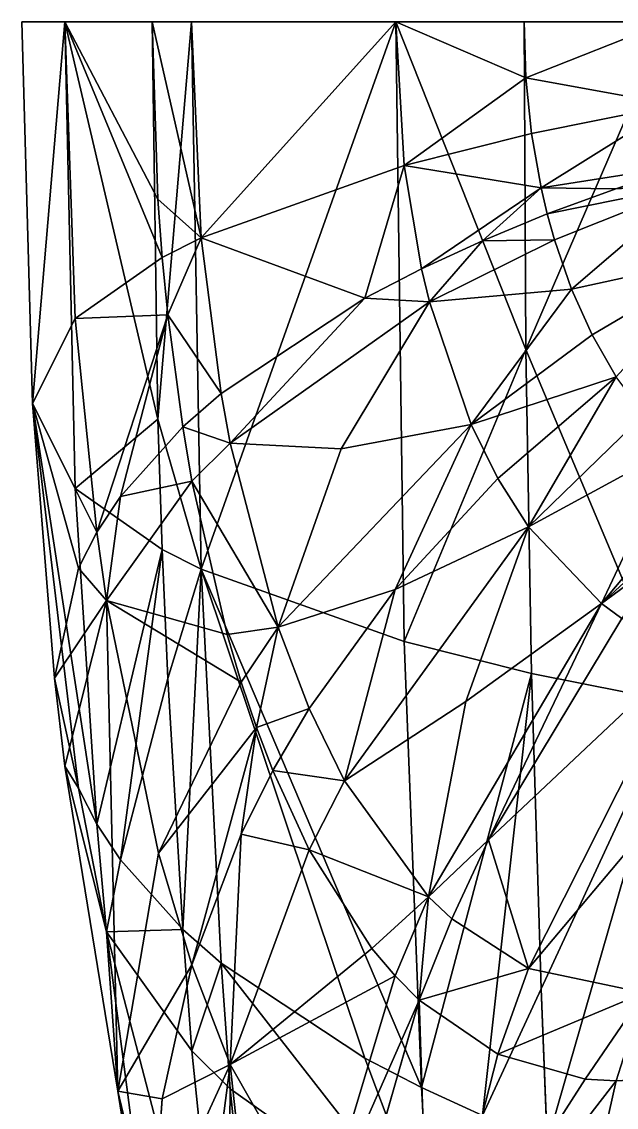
# Model space of a CAD drawing. Extents: x -0.5 to 0.5, y -1 to 1.
# Drawn here: x -0.5 to -0.3266, y -0.3164 to 0 of the extents above; entities that cross this region are included whole.
import ezdxf

# ---------------------------------------------------------------- set-up
doc = ezdxf.new("R2010")
doc.units = 0

msp = doc.modelspace()

# ---------------------------------------------------------------- linework, layer by layer
for p, q in [((-0.5, 0, -0.5), (-0.49686, -0.11126, -0.48746)), ((-0.46194, 0, -0.69134), (-0.46031, -0.1158, -0.68157)), ((-0.46194, 0, -0.30866), (-0.46031, -0.0517, -0.3043)), ((-0.35355, 0, -0.85355), (-0.353, -0.09557, -0.84819)), ((-0.35355, 0, -0.14645), (-0.353, -0.0164, -0.14553)), ((-0.353, -0.0164, -0.14553), (-0.353, -0.0164, -0.14553)), ((-0.353, -0.0164, -0.14553), (-0.35133, -0.03259, -0.14277)), ((-0.35133, -0.03259, -0.14277), (-0.34856, -0.04837, -0.13823)), ((-0.30575, -0.04174, -0.10078), (-0.32677, -0.04867, -0.1175)), ((-0.34856, -0.04837, -0.13823), (-0.34856, -0.04837, -0.13823)), ((-0.34856, -0.04837, -0.13823), (-0.34676, -0.05604, -0.1353)), ((-0.32677, -0.04867, -0.1175), (-0.34676, -0.05604, -0.1353)), ((-0.46031, -0.0517, -0.3043), (-0.45904, -0.06868, -0.30092)), ((-0.34676, -0.05604, -0.1353), (-0.36566, -0.06384, -0.15413)), ((-0.34676, -0.05604, -0.1353), (-0.34469, -0.06354, -0.13194)), ((-0.36566, -0.06384, -0.15413), (-0.3834, -0.07204, -0.17392)), ((-0.34469, -0.06354, -0.13194), (-0.33974, -0.07791, -0.124)), ((-0.45904, -0.06868, -0.30092), (-0.4574, -0.08545, -0.2966)), ((-0.3834, -0.07204, -0.17392), (-0.39995, -0.08062, -0.19463)), ((-0.33974, -0.07791, -0.124), (-0.33974, -0.07791, -0.124)), ((-0.33974, -0.07791, -0.124), (-0.33371, -0.09131, -0.1145)), ((-0.39995, -0.08062, -0.19463), (-0.44183, -0.10832, -0.26151)), ((-0.4574, -0.08545, -0.2966), (-0.45306, -0.11812, -0.28516)), ((-0.33371, -0.09131, -0.1145), (-0.32664, -0.10355, -0.10355)), ((-0.353, -0.09557, -0.84819), (-0.35133, -0.18993, -0.83215)), ((-0.32664, -0.10355, -0.10355), (-0.36116, -0.13312, -0.13312)), ((-0.44183, -0.10832, -0.26151), (-0.45306, -0.11812, -0.28516)), ((-0.49686, -0.11126, -0.48746), (-0.49686, -0.11126, -0.48746)), ((-0.49686, -0.11126, -0.48746), (-0.49686, -0.11126, -0.48746)), ((-0.49686, -0.11126, -0.48746), (-0.49039, -0.19134, -0.46194)), ((-0.46031, -0.1158, -0.68157), (-0.45904, -0.15384, -0.67401)), ((-0.45306, -0.11812, -0.28516), (-0.47123, -0.13837, -0.33406)), ((-0.45306, -0.11812, -0.28516), (-0.45036, -0.13392, -0.27809)), ((-0.45036, -0.13392, -0.27809), (-0.44012, -0.17861, -0.25173)), ((-0.36116, -0.13312, -0.13312), (-0.39114, -0.16545, -0.16545)), ((-0.47123, -0.13837, -0.33406), (-0.4781, -0.14876, -0.35915)), ((-0.4781, -0.14876, -0.35915), (-0.48346, -0.15929, -0.38456)), ((-0.45904, -0.15384, -0.67401), (-0.4574, -0.19139, -0.66432)), ((-0.48346, -0.15929, -0.38456), (-0.49039, -0.19134, -0.46194)), ((-0.39114, -0.16545, -0.16545), (-0.41619, -0.20015, -0.20015)), ((-0.32503, -0.17392, -0.07204), (-0.36386, -0.23849, -0.09879)), ((-0.44012, -0.17861, -0.25173), (-0.43602, -0.19245, -0.24132)), ((-0.49039, -0.19134, -0.46194), (-0.48346, -0.22339, -0.53932)), ((-0.49039, -0.19134, -0.46194), (-0.48746, -0.21694, -0.45048)), ((-0.4574, -0.19139, -0.66432), (-0.45306, -0.26456, -0.63872)), ((-0.43602, -0.19245, -0.24132), (-0.43157, -0.20567, -0.23015)), ((-0.35133, -0.18993, -0.83215), (-0.34856, -0.28191, -0.80565)), ((-0.41619, -0.20015, -0.20015), (-0.42678, -0.21825, -0.21825)), ((-0.43157, -0.20567, -0.23015), (-0.42678, -0.21825, -0.21825)), ((-0.48746, -0.21694, -0.45048), (-0.47194, -0.31174, -0.39092)), ((-0.42678, -0.21825, -0.21825), (-0.43602, -0.23678, -0.23678)), ((-0.42678, -0.21825, -0.21825), (-0.41619, -0.24132, -0.19245)), ((-0.48346, -0.22339, -0.53932), (-0.4781, -0.23392, -0.56473)), ((-0.4781, -0.23392, -0.56473), (-0.47123, -0.24431, -0.58982)), ((-0.43602, -0.23678, -0.23678), (-0.45036, -0.27488, -0.27488)), ((-0.36386, -0.23849, -0.09879), (-0.37456, -0.26151, -0.10832)), ((-0.41619, -0.24132, -0.19245), (-0.39787, -0.27014, -0.1493)), ((-0.47123, -0.24431, -0.58982), (-0.45306, -0.26456, -0.63872)), ((-0.37456, -0.26151, -0.10832), (-0.38409, -0.28516, -0.11812)), ((-0.45306, -0.26456, -0.63872), (-0.44183, -0.27436, -0.66237)), ((-0.45306, -0.26456, -0.63872), (-0.45036, -0.29996, -0.62288)), ((-0.39787, -0.27014, -0.1493), (-0.39114, -0.27809, -0.13392)), ((-0.45036, -0.27488, -0.27488), (-0.45904, -0.31397, -0.31397)), ((-0.44183, -0.27436, -0.66237), (-0.39995, -0.30207, -0.72925)), ((-0.39114, -0.27809, -0.13392), (-0.38409, -0.28516, -0.11812)), ((-0.34856, -0.28191, -0.80565), (-0.34676, -0.32664, -0.78858)), ((-0.32664, -0.30866, 0), (-0.31854, -0.28306, 0)), ((-0.38409, -0.28516, -0.11812), (-0.40531, -0.35915, -0.14876)), ((-0.38409, -0.28516, -0.11812), (-0.38409, -0.28516, -0.11812)), ((-0.38409, -0.28516, -0.11812), (-0.38409, -0.28516, -0.11812)), ((-0.38409, -0.28516, -0.11812), (-0.36116, -0.30092, -0.06868)), ((-0.45036, -0.29996, -0.62288), (-0.44012, -0.40006, -0.56383)), ((-0.39995, -0.30207, -0.72925), (-0.3834, -0.31064, -0.74995)), ((-0.36116, -0.30092, -0.06868), (-0.33567, -0.30817, -0.01731)), ((-0.34469, -0.38874, 0), (-0.32664, -0.30866, 0)), ((-0.33567, -0.30817, -0.01731), (-0.32664, -0.30866, 0)), ((-0.32664, -0.30866, 0), (-0.31735, -0.30817, 0.01731)), ((-0.47194, -0.31174, -0.39092), (-0.47194, -0.31174, -0.39092)), ((-0.47194, -0.31174, -0.39092), (-0.47194, -0.31174, -0.39092)), ((-0.47194, -0.31174, -0.39092), (-0.46194, -0.35355, -0.35355)), ((-0.3834, -0.31064, -0.74995), (-0.36566, -0.31884, -0.76975)), ((-0.45904, -0.31397, -0.31397), (-0.46194, -0.35355, -0.35355))]:
    msp.add_line(p, q)
at = {"color": 13}
for points in [[(-0.5, 0, -0.5), (-0.49686, -0.11126, -0.48746), (-0.48746, 0, -0.38874)], [(-0.49686, -0.11126, -0.48746), (-0.5, 0, -0.5), (-0.48746, 0, -0.61126)], [(-0.4844, -0.13602, -0.59593), (-0.49686, -0.11126, -0.48746), (-0.48746, 0, -0.61126)], [(-0.49686, -0.11126, -0.48746), (-0.4844, -0.0865, -0.37899), (-0.48746, 0, -0.38874)], [(-0.49686, -0.11126, -0.48746), (-0.48746, 0, -0.61126), (-0.49686, -0.11126, -0.48746)], [(-0.46194, 0, -0.69134), (-0.46031, -0.1158, -0.68157), (-0.48746, 0, -0.61126)], [(-0.46031, -0.0517, -0.3043), (-0.46194, 0, -0.30866), (-0.48746, 0, -0.38874)], [(-0.46031, -0.1158, -0.68157), (-0.4844, -0.13602, -0.59593), (-0.48746, 0, -0.61126)], [(-0.45904, -0.06868, -0.30092), (-0.46031, -0.0517, -0.3043), (-0.48746, 0, -0.38874)], [(-0.45904, -0.06868, -0.30092), (-0.48746, 0, -0.38874), (-0.4844, -0.0865, -0.37899)], [(-0.46031, -0.1158, -0.68157), (-0.46194, 0, -0.69134), (-0.45048, 0, -0.71694)], [(-0.46194, 0, -0.30866), (-0.46031, -0.0517, -0.3043), (-0.44765, -0.06299, -0.27596)], [(-0.46194, 0, -0.30866), (-0.44765, -0.06299, -0.27596), (-0.45048, 0, -0.28306)], [(-0.46031, -0.1158, -0.68157), (-0.45048, 0, -0.71694), (-0.44765, -0.15953, -0.69897)], [(-0.45048, 0, -0.28306), (-0.44765, -0.06299, -0.27596), (-0.39092, 0, -0.18826)], [(-0.44765, -0.15953, -0.69897), (-0.45048, 0, -0.71694), (-0.39092, 0, -0.81174)], [(-0.38846, -0.18063, -0.79139), (-0.44765, -0.15953, -0.69897), (-0.39092, 0, -0.81174)], [(-0.44765, -0.06299, -0.27596), (-0.38846, -0.04189, -0.18354), (-0.39092, 0, -0.18826)], [(-0.39995, -0.08062, -0.19463), (-0.38846, -0.04189, -0.18354), (-0.44765, -0.06299, -0.27596)], [(-0.46031, -0.0517, -0.3043), (-0.45904, -0.06868, -0.30092), (-0.44765, -0.06299, -0.27596)], [(-0.45904, -0.06868, -0.30092), (-0.4574, -0.08545, -0.2966), (-0.44765, -0.06299, -0.27596)], [(-0.4574, -0.08545, -0.2966), (-0.44183, -0.10832, -0.26151), (-0.44765, -0.06299, -0.27596)], [(-0.44183, -0.10832, -0.26151), (-0.39995, -0.08062, -0.19463), (-0.44765, -0.06299, -0.27596)], [(-0.4574, -0.08545, -0.2966), (-0.45904, -0.06868, -0.30092), (-0.4844, -0.0865, -0.37899)], [(-0.39995, -0.08062, -0.19463), (-0.44183, -0.10832, -0.26151), (-0.43919, -0.12281, -0.25503)], [(-0.39995, -0.08062, -0.19463), (-0.43919, -0.12281, -0.25503), (-0.38111, -0.08168, -0.16961)], [(-0.43919, -0.12281, -0.25503), (-0.40682, -0.12449, -0.19812), (-0.38111, -0.08168, -0.16961)], [(-0.49686, -0.11126, -0.48746), (-0.49686, -0.11126, -0.48746), (-0.4844, -0.0865, -0.37899)], [(-0.49686, -0.11126, -0.48746), (-0.4781, -0.14876, -0.35915), (-0.4844, -0.0865, -0.37899)], [(-0.4574, -0.08545, -0.2966), (-0.4844, -0.0865, -0.37899), (-0.4781, -0.14876, -0.35915)], [(-0.4574, -0.08545, -0.2966), (-0.4781, -0.14876, -0.35915), (-0.47123, -0.13837, -0.33406)], [(-0.45306, -0.11812, -0.28516), (-0.4574, -0.08545, -0.2966), (-0.47123, -0.13837, -0.33406)], [(-0.4574, -0.08545, -0.2966), (-0.45306, -0.11812, -0.28516), (-0.44183, -0.10832, -0.26151)], [(-0.45306, -0.11812, -0.28516), (-0.43919, -0.12281, -0.25503), (-0.44183, -0.10832, -0.26151)], [(-0.49686, -0.11126, -0.48746), (-0.49039, -0.19134, -0.46194), (-0.48346, -0.15929, -0.38456)], [(-0.49686, -0.11126, -0.48746), (-0.49686, -0.11126, -0.48746), (-0.49686, -0.11126, -0.48746)], [(-0.49686, -0.11126, -0.48746), (-0.49686, -0.11126, -0.48746), (-0.49686, -0.11126, -0.48746)], [(-0.49039, -0.19134, -0.46194), (-0.49686, -0.11126, -0.48746), (-0.49686, -0.11126, -0.48746)], [(-0.49039, -0.19134, -0.46194), (-0.49686, -0.11126, -0.48746), (-0.48346, -0.22339, -0.53932)], [(-0.4781, -0.23392, -0.56473), (-0.48346, -0.22339, -0.53932), (-0.49686, -0.11126, -0.48746)], [(-0.4781, -0.23392, -0.56473), (-0.49686, -0.11126, -0.48746), (-0.4844, -0.13602, -0.59593)], [(-0.49686, -0.11126, -0.48746), (-0.49686, -0.11126, -0.48746), (-0.48346, -0.15929, -0.38456)], [(-0.49686, -0.11126, -0.48746), (-0.48346, -0.15929, -0.38456), (-0.4781, -0.14876, -0.35915)], [(-0.46031, -0.1158, -0.68157), (-0.45904, -0.15384, -0.67401), (-0.4844, -0.13602, -0.59593)], [(-0.45904, -0.15384, -0.67401), (-0.46031, -0.1158, -0.68157), (-0.44765, -0.15953, -0.69897)], [(-0.45036, -0.13392, -0.27809), (-0.45306, -0.11812, -0.28516), (-0.47123, -0.13837, -0.33406)], [(-0.45306, -0.11812, -0.28516), (-0.45036, -0.13392, -0.27809), (-0.43919, -0.12281, -0.25503)], [(-0.45036, -0.13392, -0.27809), (-0.4252, -0.17648, -0.2213), (-0.43919, -0.12281, -0.25503)], [(-0.40682, -0.12449, -0.19812), (-0.43919, -0.12281, -0.25503), (-0.4252, -0.17648, -0.2213)], [(-0.45904, -0.15384, -0.67401), (-0.4781, -0.23392, -0.56473), (-0.4844, -0.13602, -0.59593)], [(-0.44012, -0.17861, -0.25173), (-0.45036, -0.13392, -0.27809), (-0.47524, -0.16867, -0.35024)], [(-0.45036, -0.13392, -0.27809), (-0.47123, -0.13837, -0.33406), (-0.47524, -0.16867, -0.35024)], [(-0.45036, -0.13392, -0.27809), (-0.44012, -0.17861, -0.25173), (-0.4252, -0.17648, -0.2213)], [(-0.47123, -0.13837, -0.33406), (-0.4781, -0.14876, -0.35915), (-0.47524, -0.16867, -0.35024)], [(-0.4781, -0.14876, -0.35915), (-0.48346, -0.15929, -0.38456), (-0.47524, -0.16867, -0.35024)], [(-0.45904, -0.15384, -0.67401), (-0.47123, -0.24431, -0.58982), (-0.4781, -0.23392, -0.56473)], [(-0.45904, -0.15384, -0.67401), (-0.4574, -0.19139, -0.66432), (-0.47123, -0.24431, -0.58982)], [(-0.4574, -0.19139, -0.66432), (-0.45904, -0.15384, -0.67401), (-0.44765, -0.15953, -0.69897)], [(-0.49039, -0.19134, -0.46194), (-0.47524, -0.16867, -0.35024), (-0.48346, -0.15929, -0.38456)], [(-0.45306, -0.26456, -0.63872), (-0.4574, -0.19139, -0.66432), (-0.44765, -0.15953, -0.69897)], [(-0.45306, -0.26456, -0.63872), (-0.44765, -0.15953, -0.69897), (-0.44183, -0.27436, -0.66237)], [(-0.39995, -0.30207, -0.72925), (-0.44183, -0.27436, -0.66237), (-0.44765, -0.15953, -0.69897)], [(-0.3834, -0.31064, -0.74995), (-0.39995, -0.30207, -0.72925), (-0.44765, -0.15953, -0.69897)], [(-0.3834, -0.31064, -0.74995), (-0.44765, -0.15953, -0.69897), (-0.38846, -0.18063, -0.79139)], [(-0.41619, -0.20015, -0.20015), (-0.39114, -0.16545, -0.16545), (-0.4252, -0.17648, -0.2213)], [(-0.39114, -0.16545, -0.16545), (-0.41619, -0.20015, -0.20015), (-0.40587, -0.2213, -0.17648)], [(-0.49039, -0.19134, -0.46194), (-0.48746, -0.21694, -0.45048), (-0.47524, -0.16867, -0.35024)], [(-0.48746, -0.21694, -0.45048), (-0.47194, -0.31174, -0.39092), (-0.47524, -0.16867, -0.35024)], [(-0.47194, -0.31174, -0.39092), (-0.46011, -0.24238, -0.30393), (-0.47524, -0.16867, -0.35024)], [(-0.43602, -0.19245, -0.24132), (-0.44012, -0.17861, -0.25173), (-0.47524, -0.16867, -0.35024)], [(-0.43602, -0.19245, -0.24132), (-0.47524, -0.16867, -0.35024), (-0.46011, -0.24238, -0.30393)], [(-0.44012, -0.17861, -0.25173), (-0.43602, -0.19245, -0.24132), (-0.4252, -0.17648, -0.2213)], [(-0.43602, -0.19245, -0.24132), (-0.43157, -0.20567, -0.23015), (-0.4252, -0.17648, -0.2213)], [(-0.43157, -0.20567, -0.23015), (-0.41619, -0.20015, -0.20015), (-0.4252, -0.17648, -0.2213)], [(-0.48746, -0.21694, -0.45048), (-0.49039, -0.19134, -0.46194), (-0.48346, -0.22339, -0.53932)], [(-0.4574, -0.19139, -0.66432), (-0.45306, -0.26456, -0.63872), (-0.47123, -0.24431, -0.58982)], [(-0.43157, -0.20567, -0.23015), (-0.43602, -0.19245, -0.24132), (-0.46011, -0.24238, -0.30393)], [(-0.43157, -0.20567, -0.23015), (-0.42678, -0.21825, -0.21825), (-0.41619, -0.20015, -0.20015)], [(-0.42678, -0.21825, -0.21825), (-0.40587, -0.2213, -0.17648), (-0.41619, -0.20015, -0.20015)], [(-0.43157, -0.20567, -0.23015), (-0.46011, -0.24238, -0.30393), (-0.45036, -0.27488, -0.27488)], [(-0.43157, -0.20567, -0.23015), (-0.45036, -0.27488, -0.27488), (-0.43602, -0.23678, -0.23678)], [(-0.42678, -0.21825, -0.21825), (-0.43157, -0.20567, -0.23015), (-0.43602, -0.23678, -0.23678)], [(-0.47194, -0.31174, -0.39092), (-0.48746, -0.21694, -0.45048), (-0.47524, -0.26522, -0.55073)], [(-0.48746, -0.21694, -0.45048), (-0.48346, -0.22339, -0.53932), (-0.47524, -0.26522, -0.55073)], [(-0.41619, -0.24132, -0.19245), (-0.42678, -0.21825, -0.21825), (-0.43602, -0.23678, -0.23678)], [(-0.42678, -0.21825, -0.21825), (-0.41619, -0.24132, -0.19245), (-0.40587, -0.2213, -0.17648)], [(-0.48346, -0.22339, -0.53932), (-0.4781, -0.23392, -0.56473), (-0.47524, -0.26522, -0.55073)], [(-0.4781, -0.23392, -0.56473), (-0.47123, -0.24431, -0.58982), (-0.47524, -0.26522, -0.55073)], [(-0.43602, -0.23678, -0.23678), (-0.45036, -0.27488, -0.27488), (-0.43919, -0.30393, -0.24238)], [(-0.41619, -0.24132, -0.19245), (-0.43602, -0.23678, -0.23678), (-0.43919, -0.30393, -0.24238)], [(-0.47194, -0.31174, -0.39092), (-0.47194, -0.31174, -0.39092), (-0.46011, -0.24238, -0.30393)], [(-0.47194, -0.31174, -0.39092), (-0.45036, -0.27488, -0.27488), (-0.46011, -0.24238, -0.30393)], [(-0.39787, -0.27014, -0.1493), (-0.41619, -0.24132, -0.19245), (-0.43919, -0.30393, -0.24238)], [(-0.45306, -0.26456, -0.63872), (-0.47524, -0.26522, -0.55073), (-0.47123, -0.24431, -0.58982)], [(-0.45306, -0.26456, -0.63872), (-0.45036, -0.29996, -0.62288), (-0.47524, -0.26522, -0.55073)], [(-0.45036, -0.29996, -0.62288), (-0.44012, -0.40006, -0.56383), (-0.47524, -0.26522, -0.55073)], [(-0.46011, -0.38111, -0.4779), (-0.47194, -0.31174, -0.39092), (-0.47524, -0.26522, -0.55073)], [(-0.44012, -0.40006, -0.56383), (-0.46011, -0.38111, -0.4779), (-0.47524, -0.26522, -0.55073)], [(-0.47194, -0.31174, -0.39092), (-0.47524, -0.26522, -0.55073), (-0.47194, -0.31174, -0.39092)], [(-0.45036, -0.29996, -0.62288), (-0.45306, -0.26456, -0.63872), (-0.44183, -0.27436, -0.66237)], [(-0.39114, -0.27809, -0.13392), (-0.39787, -0.27014, -0.1493), (-0.43919, -0.30393, -0.24238)], [(-0.47194, -0.31174, -0.39092), (-0.45904, -0.31397, -0.31397), (-0.45036, -0.27488, -0.27488)], [(-0.45036, -0.27488, -0.27488), (-0.45904, -0.31397, -0.31397), (-0.43919, -0.30393, -0.24238)], [(-0.45036, -0.29996, -0.62288), (-0.44183, -0.27436, -0.66237), (-0.43919, -0.31107, -0.64594)], [(-0.44183, -0.27436, -0.66237), (-0.39995, -0.30207, -0.72925), (-0.38111, -0.3522, -0.73136)], [(-0.44183, -0.27436, -0.66237), (-0.38111, -0.3522, -0.73136), (-0.43919, -0.31107, -0.64594)], [(-0.39114, -0.27809, -0.13392), (-0.43919, -0.30393, -0.24238), (-0.41275, -0.35024, -0.16867)], [(-0.44012, -0.40006, -0.56383), (-0.45036, -0.29996, -0.62288), (-0.43919, -0.31107, -0.64594)], [(-0.46194, -0.35355, -0.35355), (-0.45048, -0.39092, -0.31174), (-0.43919, -0.30393, -0.24238)], [(-0.46194, -0.35355, -0.35355), (-0.43919, -0.30393, -0.24238), (-0.45904, -0.31397, -0.31397)], [(-0.45048, -0.39092, -0.31174), (-0.42336, -0.45048, -0.21694), (-0.43919, -0.30393, -0.24238)], [(-0.42336, -0.45048, -0.21694), (-0.41275, -0.35024, -0.16867), (-0.43919, -0.30393, -0.24238)], [(-0.47194, -0.31174, -0.39092), (-0.47194, -0.31174, -0.39092), (-0.47194, -0.31174, -0.39092)], [(-0.47194, -0.31174, -0.39092), (-0.46194, -0.35355, -0.35355), (-0.45904, -0.31397, -0.31397)], [(-0.47194, -0.31174, -0.39092), (-0.47194, -0.31174, -0.39092), (-0.47194, -0.31174, -0.39092)], [(-0.46194, -0.35355, -0.35355), (-0.47194, -0.31174, -0.39092), (-0.47194, -0.31174, -0.39092)], [(-0.46194, -0.35355, -0.35355), (-0.47194, -0.31174, -0.39092), (-0.45904, -0.39314, -0.39314)], [(-0.45036, -0.43223, -0.43223), (-0.45904, -0.39314, -0.39314), (-0.47194, -0.31174, -0.39092)], [(-0.45036, -0.43223, -0.43223), (-0.47194, -0.31174, -0.39092), (-0.46011, -0.38111, -0.4779)], [(-0.47194, -0.31174, -0.39092), (-0.47194, -0.31174, -0.39092), (-0.45904, -0.31397, -0.31397)], [(-0.44012, -0.40006, -0.56383), (-0.43919, -0.31107, -0.64594), (-0.4252, -0.44701, -0.56053)], [(-0.4252, -0.44701, -0.56053), (-0.43919, -0.31107, -0.64594), (-0.38111, -0.3522, -0.73136)]]:
    msp.add_3dface(points, dxfattribs=at)
at = {"color": 23}
for points in [[(-0.35355, 0, -0.85355), (-0.353, -0.09557, -0.84819), (-0.39092, 0, -0.81174)], [(-0.38846, -0.04189, -0.18354), (-0.353, -0.0164, -0.14553), (-0.39092, 0, -0.18826)], [(-0.353, -0.09557, -0.84819), (-0.38846, -0.18063, -0.79139), (-0.39092, 0, -0.81174)], [(-0.353, -0.0164, -0.14553), (-0.35355, 0, -0.14645), (-0.39092, 0, -0.18826)], [(-0.353, -0.0164, -0.14553), (-0.39092, 0, -0.18826), (-0.353, -0.0164, -0.14553)], [(-0.35133, -0.03259, -0.14277), (-0.353, -0.0164, -0.14553), (-0.38846, -0.04189, -0.18354)], [(-0.353, -0.0164, -0.14553), (-0.353, -0.0164, -0.14553), (-0.353, -0.0164, -0.14553)], [(-0.35133, -0.03259, -0.14277), (-0.353, -0.0164, -0.14553), (-0.353, -0.0164, -0.14553)], [(-0.34856, -0.04837, -0.13823), (-0.35133, -0.03259, -0.14277), (-0.38846, -0.04189, -0.18354)], [(-0.39995, -0.08062, -0.19463), (-0.3834, -0.07204, -0.17392), (-0.38846, -0.04189, -0.18354)], [(-0.3834, -0.07204, -0.17392), (-0.34856, -0.04837, -0.13823), (-0.38846, -0.04189, -0.18354)], [(-0.34856, -0.04837, -0.13823), (-0.38846, -0.04189, -0.18354), (-0.34856, -0.04837, -0.13823)], [(-0.3834, -0.07204, -0.17392), (-0.36566, -0.06384, -0.15413), (-0.34856, -0.04837, -0.13823)], [(-0.34676, -0.05604, -0.1353), (-0.34856, -0.04837, -0.13823), (-0.36566, -0.06384, -0.15413)], [(-0.34856, -0.04837, -0.13823), (-0.34856, -0.04837, -0.13823), (-0.34856, -0.04837, -0.13823)], [(-0.34676, -0.05604, -0.1353), (-0.34856, -0.04837, -0.13823), (-0.34856, -0.04837, -0.13823)], [(-0.34469, -0.06354, -0.13194), (-0.34676, -0.05604, -0.1353), (-0.36566, -0.06384, -0.15413)], [(-0.36566, -0.06384, -0.15413), (-0.3834, -0.07204, -0.17392), (-0.38111, -0.08168, -0.16961)], [(-0.34469, -0.06354, -0.13194), (-0.36566, -0.06384, -0.15413), (-0.38111, -0.08168, -0.16961)], [(-0.33974, -0.07791, -0.124), (-0.34469, -0.06354, -0.13194), (-0.38111, -0.08168, -0.16961)], [(-0.3834, -0.07204, -0.17392), (-0.39995, -0.08062, -0.19463), (-0.38111, -0.08168, -0.16961)], [(-0.36898, -0.11738, -0.14718), (-0.33974, -0.07791, -0.124), (-0.38111, -0.08168, -0.16961)], [(-0.33974, -0.07791, -0.124), (-0.38111, -0.08168, -0.16961), (-0.33974, -0.07791, -0.124)], [(-0.33371, -0.09131, -0.1145), (-0.33974, -0.07791, -0.124), (-0.36898, -0.11738, -0.14718)], [(-0.40682, -0.12449, -0.19812), (-0.36898, -0.11738, -0.14718), (-0.38111, -0.08168, -0.16961)], [(-0.353, -0.09557, -0.84819), (-0.35133, -0.18993, -0.83215), (-0.38846, -0.18063, -0.79139)], [(-0.36116, -0.13312, -0.13312), (-0.32664, -0.10355, -0.10355), (-0.36898, -0.11738, -0.14718)], [(-0.32664, -0.10355, -0.10355), (-0.36116, -0.13312, -0.13312), (-0.3522, -0.14718, -0.11738)], [(-0.36898, -0.11738, -0.14718), (-0.40682, -0.12449, -0.19812), (-0.4252, -0.17648, -0.2213)], [(-0.39114, -0.16545, -0.16545), (-0.36898, -0.11738, -0.14718), (-0.4252, -0.17648, -0.2213)], [(-0.39114, -0.16545, -0.16545), (-0.36116, -0.13312, -0.13312), (-0.36898, -0.11738, -0.14718)], [(-0.36116, -0.13312, -0.13312), (-0.39114, -0.16545, -0.16545), (-0.3522, -0.14718, -0.11738)], [(-0.40587, -0.2213, -0.17648), (-0.37054, -0.19812, -0.12449), (-0.3522, -0.14718, -0.11738)], [(-0.39114, -0.16545, -0.16545), (-0.40587, -0.2213, -0.17648), (-0.3522, -0.14718, -0.11738)], [(-0.37054, -0.19812, -0.12449), (-0.331, -0.16961, -0.08168), (-0.3522, -0.14718, -0.11738)], [(-0.331, -0.16961, -0.08168), (-0.37054, -0.19812, -0.12449), (-0.38144, -0.25503, -0.12281)], [(-0.36386, -0.23849, -0.09879), (-0.331, -0.16961, -0.08168), (-0.38144, -0.25503, -0.12281)], [(-0.35133, -0.18993, -0.83215), (-0.3834, -0.31064, -0.74995), (-0.38846, -0.18063, -0.79139)], [(-0.35133, -0.18993, -0.83215), (-0.36566, -0.31884, -0.76975), (-0.3834, -0.31064, -0.74995)], [(-0.35133, -0.18993, -0.83215), (-0.34856, -0.28191, -0.80565), (-0.36566, -0.31884, -0.76975)], [(-0.37054, -0.19812, -0.12449), (-0.40587, -0.2213, -0.17648), (-0.38144, -0.25503, -0.12281)], [(-0.41619, -0.24132, -0.19245), (-0.38144, -0.25503, -0.12281), (-0.40587, -0.2213, -0.17648)], [(-0.37456, -0.26151, -0.10832), (-0.36386, -0.23849, -0.09879), (-0.38144, -0.25503, -0.12281)], [(-0.36386, -0.23849, -0.09879), (-0.37456, -0.26151, -0.10832), (-0.3522, -0.27596, -0.06299)], [(-0.41619, -0.24132, -0.19245), (-0.39787, -0.27014, -0.1493), (-0.38144, -0.25503, -0.12281)], [(-0.39787, -0.27014, -0.1493), (-0.39114, -0.27809, -0.13392), (-0.38144, -0.25503, -0.12281)], [(-0.39114, -0.27809, -0.13392), (-0.38409, -0.28516, -0.11812), (-0.38144, -0.25503, -0.12281)], [(-0.38409, -0.28516, -0.11812), (-0.37456, -0.26151, -0.10832), (-0.38144, -0.25503, -0.12281)], [(-0.38409, -0.28516, -0.11812), (-0.3522, -0.27596, -0.06299), (-0.37456, -0.26151, -0.10832)], [(-0.38409, -0.28516, -0.11812), (-0.38409, -0.28516, -0.11812), (-0.37456, -0.26151, -0.10832)], [(-0.38409, -0.28516, -0.11812), (-0.39114, -0.27809, -0.13392), (-0.41275, -0.35024, -0.16867)], [(-0.38409, -0.28516, -0.11812), (-0.36116, -0.30092, -0.06868), (-0.3522, -0.27596, -0.06299)], [(-0.36116, -0.30092, -0.06868), (-0.31854, -0.28306, 0), (-0.3522, -0.27596, -0.06299)], [(-0.34856, -0.28191, -0.80565), (-0.34676, -0.32664, -0.78858), (-0.36566, -0.31884, -0.76975)], [(-0.38409, -0.28516, -0.11812), (-0.41275, -0.35024, -0.16867), (-0.40531, -0.35915, -0.14876)], [(-0.38409, -0.28516, -0.11812), (-0.40531, -0.35915, -0.14876), (-0.38111, -0.37899, -0.0865)], [(-0.38409, -0.28516, -0.11812), (-0.40531, -0.35915, -0.14876), (-0.38409, -0.28516, -0.11812)], [(-0.38409, -0.28516, -0.11812), (-0.38409, -0.28516, -0.11812), (-0.38409, -0.28516, -0.11812)], [(-0.36116, -0.30092, -0.06868), (-0.38409, -0.28516, -0.11812), (-0.38409, -0.28516, -0.11812)], [(-0.36116, -0.30092, -0.06868), (-0.38409, -0.28516, -0.11812), (-0.38111, -0.37899, -0.0865)], [(-0.39995, -0.30207, -0.72925), (-0.3834, -0.31064, -0.74995), (-0.38111, -0.3522, -0.73136)], [(-0.33567, -0.30817, -0.01731), (-0.36116, -0.30092, -0.06868), (-0.38111, -0.37899, -0.0865)], [(-0.32664, -0.30866, 0), (-0.33567, -0.30817, -0.01731), (-0.38111, -0.37899, -0.0865)], [(-0.32664, -0.30866, 0), (-0.38111, -0.37899, -0.0865), (-0.34469, -0.38874, 0)], [(-0.3834, -0.31064, -0.74995), (-0.36566, -0.31884, -0.76975), (-0.38111, -0.3522, -0.73136)]]:
    msp.add_3dface(points, dxfattribs=at)
at = {"color": 33}
for points in [[(-0.35355, 0, -0.14645), (-0.353, -0.0164, -0.14553), (-0.31174, 0, -0.10908)], [(-0.353, -0.09557, -0.84819), (-0.35355, 0, -0.85355), (-0.31175, 0, -0.89092)], [(-0.353, -0.0164, -0.14553), (-0.30978, -0.02427, -0.10635), (-0.31174, 0, -0.10908)], [(-0.353, -0.09557, -0.84819), (-0.31175, 0, -0.89092), (-0.30978, -0.19825, -0.86858)], [(-0.353, -0.0164, -0.14553), (-0.35133, -0.03259, -0.14277), (-0.30978, -0.02427, -0.10635)], [(-0.353, -0.0164, -0.14553), (-0.353, -0.0164, -0.14553), (-0.30978, -0.02427, -0.10635)], [(-0.35133, -0.03259, -0.14277), (-0.34856, -0.04837, -0.13823), (-0.30978, -0.02427, -0.10635)], [(-0.34856, -0.04837, -0.13823), (-0.30575, -0.04174, -0.10078), (-0.30978, -0.02427, -0.10635)], [(-0.34856, -0.04837, -0.13823), (-0.32677, -0.04867, -0.1175), (-0.30575, -0.04174, -0.10078)], [(-0.30575, -0.04174, -0.10078), (-0.32677, -0.04867, -0.1175), (-0.30393, -0.04733, -0.09828)], [(-0.34676, -0.05604, -0.1353), (-0.34469, -0.06354, -0.13194), (-0.30393, -0.04733, -0.09828)], [(-0.34676, -0.05604, -0.1353), (-0.30393, -0.04733, -0.09828), (-0.32677, -0.04867, -0.1175)], [(-0.34469, -0.06354, -0.13194), (-0.33974, -0.07791, -0.124), (-0.30393, -0.04733, -0.09828)], [(-0.33974, -0.07791, -0.124), (-0.29425, -0.06801, -0.08529), (-0.30393, -0.04733, -0.09828)], [(-0.34856, -0.04837, -0.13823), (-0.34676, -0.05604, -0.1353), (-0.32677, -0.04867, -0.1175)], [(-0.34856, -0.04837, -0.13823), (-0.34856, -0.04837, -0.13823), (-0.32677, -0.04867, -0.1175)], [(-0.33974, -0.07791, -0.124), (-0.33371, -0.09131, -0.1145), (-0.29425, -0.06801, -0.08529)], [(-0.33974, -0.07791, -0.124), (-0.33974, -0.07791, -0.124), (-0.29425, -0.06801, -0.08529)], [(-0.33371, -0.09131, -0.1145), (-0.32664, -0.10355, -0.10355), (-0.29425, -0.06801, -0.08529)], [(-0.33974, -0.07791, -0.124), (-0.33974, -0.07791, -0.124), (-0.33974, -0.07791, -0.124)], [(-0.33371, -0.09131, -0.1145), (-0.33974, -0.07791, -0.124), (-0.33974, -0.07791, -0.124)], [(-0.32664, -0.10355, -0.10355), (-0.33371, -0.09131, -0.1145), (-0.36898, -0.11738, -0.14718)], [(-0.35133, -0.18993, -0.83215), (-0.353, -0.09557, -0.84819), (-0.30978, -0.19825, -0.86858)], [(-0.32664, -0.10355, -0.10355), (-0.36898, -0.11738, -0.14718), (-0.32664, -0.10355, -0.10355)], [(-0.31854, -0.1145, -0.09131), (-0.32664, -0.10355, -0.10355), (-0.3522, -0.14718, -0.11738)], [(-0.30944, -0.124, -0.07791), (-0.31854, -0.1145, -0.09131), (-0.3522, -0.14718, -0.11738)], [(-0.331, -0.16961, -0.08168), (-0.30944, -0.124, -0.07791), (-0.3522, -0.14718, -0.11738)], [(-0.30944, -0.124, -0.07791), (-0.3522, -0.14718, -0.11738), (-0.30944, -0.124, -0.07791)], [(-0.29936, -0.13194, -0.06354), (-0.30944, -0.124, -0.07791), (-0.331, -0.16961, -0.08168)], [(-0.29397, -0.1353, -0.05604), (-0.29936, -0.13194, -0.06354), (-0.331, -0.16961, -0.08168)], [(-0.29397, -0.1353, -0.05604), (-0.331, -0.16961, -0.08168), (-0.30999, -0.15413, -0.06384)], [(-0.32503, -0.17392, -0.07204), (-0.30999, -0.15413, -0.06384), (-0.331, -0.16961, -0.08168)], [(-0.36386, -0.23849, -0.09879), (-0.32503, -0.17392, -0.07204), (-0.331, -0.16961, -0.08168)], [(-0.32503, -0.17392, -0.07204), (-0.36386, -0.23849, -0.09879), (-0.30563, -0.18354, -0.04189)], [(-0.36386, -0.23849, -0.09879), (-0.3522, -0.27596, -0.06299), (-0.30563, -0.18354, -0.04189)], [(-0.3522, -0.27596, -0.06299), (-0.31568, -0.23251, -0.0262), (-0.30563, -0.18354, -0.04189)], [(-0.34856, -0.28191, -0.80565), (-0.35133, -0.18993, -0.83215), (-0.30978, -0.19825, -0.86858)], [(-0.34676, -0.32664, -0.78858), (-0.34856, -0.28191, -0.80565), (-0.30978, -0.19825, -0.86858)], [(-0.34676, -0.32664, -0.78858), (-0.30978, -0.19825, -0.86858), (-0.30575, -0.34094, -0.8231)], [(-0.31568, -0.23251, -0.0262), (-0.3522, -0.27596, -0.06299), (-0.31854, -0.28306, 0)], [(-0.36116, -0.30092, -0.06868), (-0.33567, -0.30817, -0.01731), (-0.31854, -0.28306, 0)], [(-0.33567, -0.30817, -0.01731), (-0.32664, -0.30866, 0), (-0.31854, -0.28306, 0)], [(-0.32664, -0.30866, 0), (-0.31735, -0.30817, 0.01731), (-0.31854, -0.28306, 0)], [(-0.31735, -0.30817, 0.01731), (-0.32664, -0.30866, 0), (-0.34469, -0.38874, 0)], [(-0.31735, -0.30817, 0.01731), (-0.34469, -0.38874, 0), (-0.30393, -0.37899, 0.0865)]]:
    msp.add_3dface(points, dxfattribs=at)

doc.saveas('drawing.dxf')
